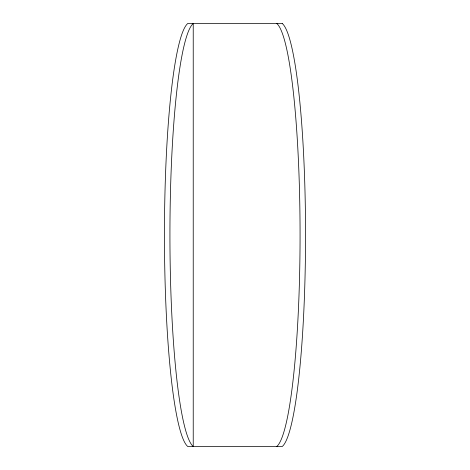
<?xml version="1.0" encoding="UTF-8"?>
<svg xmlns="http://www.w3.org/2000/svg" width="470" height="470" viewBox="0 0 470 470"><rect width="100%" height="100%" fill="white"/><g stroke="black" fill="none" stroke-linecap="round" stroke-linejoin="round"><path stroke-width="0.7" d="M276.771 23.518A212.593 25.938 90 0 1 300.066 235A212.593 25.938 90 0 1 276.771 446.482M193.246 23.5L193.229 23.535A212.593 25.938 90 0 0 169.934 235A212.593 25.938 90 0 0 193.229 446.482L193.229 23.5M282.235 23.5L187.765 23.5A212.593 25.938 90 0 0 164.453 235A212.593 25.938 90 0 0 187.765 446.5L282.235 446.5A212.593 25.938 90 0 0 305.547 235A212.593 25.938 90 0 0 282.235 23.5"/></g></svg>
